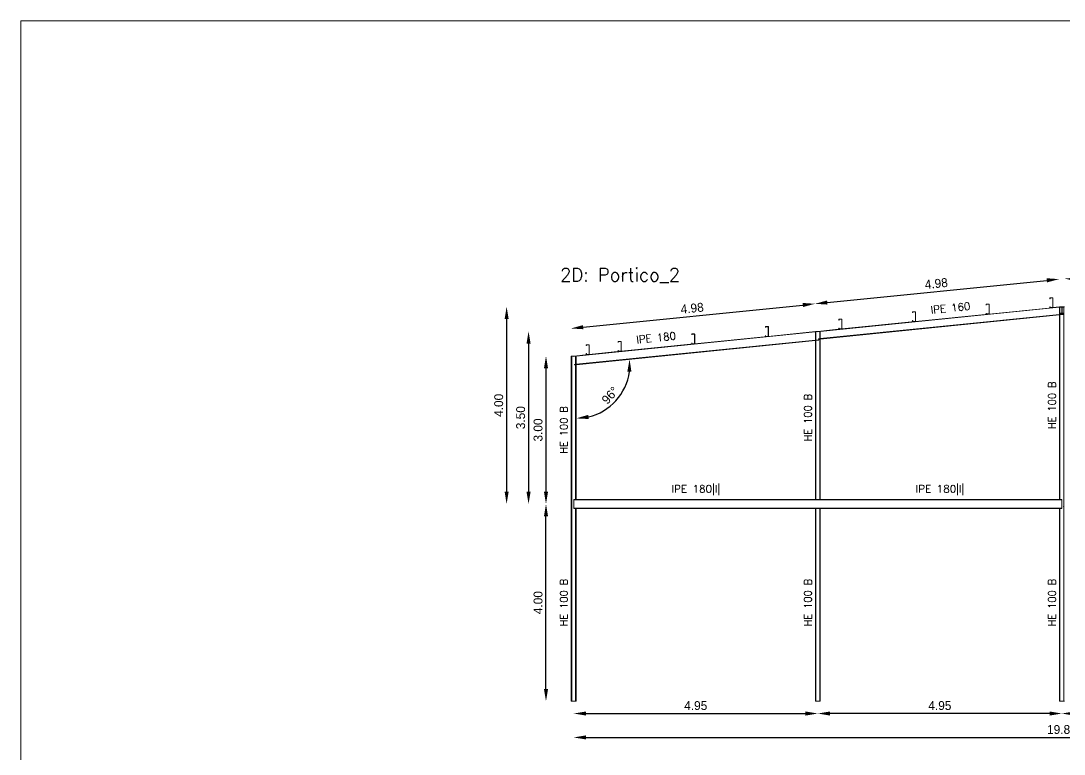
# Model space of a CAD drawing. Header units: millimetres. Extents: x 0 to 149, y -64 to 103.
# Drawn here: x 62.37 to 83.53, y 75.57 to 90.43 of the extents above; entities that cross this region are included whole.
import ezdxf
from ezdxf.enums import TextEntityAlignment as Align

# ---------------------------------------------------------------- set-up
doc = ezdxf.new("R2010")
doc.units = ezdxf.units.MM
for name, color, linetype, lineweight in [('BARRAS_DE_ACERO', 7, 'Continuous', 9), ('COTAS', 13, 'Continuous', 9), ('RECUAD_LIMITES', 2, 'Continuous', 0), ('REFERENCIA_DE_LAS_BARRAS', 2, 'Continuous', 9), ('TITULOS', 9, 'Continuous', 0)]:
    doc.layers.add(name, color=color, linetype=linetype, lineweight=lineweight)
doc.styles.add('CYPETXT', font='romans__.ttf', dxfattribs={"height": 0.2})
doc.styles.add('RomanS', font='')
doc.styles.get('RomanS').set_extended_font_data('Porsche')
doc.dimstyles.new('100-color', dxfattribs={"dimtxt": 0.18, "dimasz": 0.25, "dimexe": 0, "dimexo": 0.5, "dimgap": 0.07, "dimtad": 1, "dimzin": 4, "dimdsep": 46, "dimtxsty": 'RomanS', "dimcen": 0.1, "dimse1": 1, "dimse2": 1, "dimadec": 0, "dimazin": 0, "dimtfac": 1, "dimtix": 1, "dimtmove": 2, "dimatfit": 3, "dimfxl": 1, "dimtvp": 1.058824, "dimtolj": 1, "dimtzin": 1, "dimarcsym": 0})

# ---------------------------------------------------------------- blocks, each defined once
blk = doc.blocks.new('*D129')
at = {"layer": 'COTAS', "color": 0, "lineweight": -2, "transparency": 16777216}
blk.add_line((73.83, 76.389), (78.28, 76.389), dxfattribs=at)
at = {"layer": 'COTAS', "color": 0, "transparency": 16777216}
for points in [[(73.83, 76.43), (73.83, 76.347), (73.58, 76.389)], [(78.28, 76.43), (78.28, 76.347), (78.53, 76.389)]]:
    blk.add_solid(points, dxfattribs=at)
at = {"layer": 'Defpoints', "color": 0, "transparency": 16777216}
for p in [(73.58, 76.637), (78.53, 76.637), (78.53, 76.389)]:
    blk.add_point(p, dxfattribs=at)
at = {"layer": 'COTAS', "color": 0, "transparency": 16777216, "insert": (76.055, 76.549), "char_height": 0.18, "attachment_point": 5, "style": 'RomanS'}
blk.add_mtext('\\A1;4.95', dxfattribs=at)
blk = doc.blocks.new('*D130')
at = {"layer": 'COTAS', "color": 0, "lineweight": -2, "transparency": 16777216}
blk.add_line((83.23, 76.389), (78.78, 76.389), dxfattribs=at)
at = {"layer": 'COTAS', "color": 0, "transparency": 16777216}
for points in [[(78.78, 76.43), (78.78, 76.347), (78.53, 76.389)], [(83.23, 76.43), (83.23, 76.347), (83.48, 76.389)]]:
    blk.add_solid(points, dxfattribs=at)
at = {"layer": 'Defpoints', "color": 0, "transparency": 16777216}
for p in [(78.53, 76.637), (83.48, 76.637), (78.53, 76.389)]:
    blk.add_point(p, dxfattribs=at)
at = {"layer": 'COTAS', "color": 0, "transparency": 16777216, "insert": (81.005, 76.549), "char_height": 0.18, "attachment_point": 5, "style": 'RomanS'}
blk.add_mtext('\\A1;4.95', dxfattribs=at)
blk = doc.blocks.new('*D132')
at = {"layer": 'COTAS', "color": 0, "lineweight": -2, "transparency": 16777216}
blk.add_line((73.83, 75.904), (93.13, 75.904), dxfattribs=at)
at = {"layer": 'COTAS', "color": 0, "transparency": 16777216}
for points in [[(73.83, 75.946), (73.83, 75.863), (73.58, 75.904)], [(93.13, 75.946), (93.13, 75.863), (93.38, 75.904)]]:
    blk.add_solid(points, dxfattribs=at)
at = {"layer": 'Defpoints', "color": 0, "transparency": 16777216}
for p in [(73.58, 76.637), (93.38, 76.637), (93.38, 75.904)]:
    blk.add_point(p, dxfattribs=at)
at = {"layer": 'COTAS', "color": 0, "transparency": 16777216, "insert": (83.48, 76.064), "char_height": 0.18, "attachment_point": 5, "style": 'RomanS'}
blk.add_mtext('\\A1;19.80', dxfattribs=at)
blk = doc.blocks.new('*D133')
at = {"layer": 'COTAS', "color": 0, "lineweight": -2, "transparency": 16777216}
blk.add_line((73.018, 76.887), (73.018, 80.387), dxfattribs=at)
at = {"layer": 'COTAS', "color": 0, "transparency": 16777216}
for points in [[(72.977, 80.387), (73.06, 80.387), (73.018, 80.637)], [(72.977, 76.887), (73.06, 76.887), (73.018, 76.637)]]:
    blk.add_solid(points, dxfattribs=at)
at = {"layer": 'Defpoints', "color": 0, "transparency": 16777216}
for p in [(73.018, 80.637), (73.58, 80.637), (73.58, 76.637)]:
    blk.add_point(p, dxfattribs=at)
at = {"layer": 'COTAS', "color": 0, "transparency": 16777216, "insert": (72.858, 78.637), "char_height": 0.18, "attachment_point": 5, "rotation": 90, "style": 'RomanS'}
blk.add_mtext('\\A1;4.00', dxfattribs=at)
blk = doc.blocks.new('*D134')
at = {"layer": 'COTAS', "color": 0, "lineweight": -2, "transparency": 16777216}
blk.add_line((73.018, 83.387), (73.018, 80.887), dxfattribs=at)
at = {"layer": 'COTAS', "color": 0, "transparency": 16777216}
for points in [[(72.977, 83.387), (73.06, 83.387), (73.018, 83.637)], [(72.977, 80.887), (73.06, 80.887), (73.018, 80.637)]]:
    blk.add_solid(points, dxfattribs=at)
at = {"layer": 'Defpoints', "color": 0, "transparency": 16777216}
for p in [(73.58, 83.637), (73.018, 80.637), (73.58, 80.637)]:
    blk.add_point(p, dxfattribs=at)
at = {"layer": 'COTAS', "color": 0, "transparency": 16777216, "insert": (72.858, 82.137), "char_height": 0.18, "attachment_point": 5, "rotation": 90, "style": 'RomanS'}
blk.add_mtext('\\A1;3.00', dxfattribs=at)
blk = doc.blocks.new('*D136')
at = {"layer": 'COTAS', "color": 0, "lineweight": -2, "transparency": 16777216}
blk.add_line((72.665, 83.887), (72.665, 80.887), dxfattribs=at)
at = {"layer": 'COTAS', "color": 0, "transparency": 16777216}
for points in [[(72.623, 83.887), (72.707, 83.887), (72.665, 84.137)], [(72.623, 80.887), (72.707, 80.887), (72.665, 80.637)]]:
    blk.add_solid(points, dxfattribs=at)
at = {"layer": 'Defpoints', "color": 0, "transparency": 16777216}
for p in [(78.53, 84.137), (72.665, 80.637), (78.53, 80.637)]:
    blk.add_point(p, dxfattribs=at)
at = {"layer": 'COTAS', "color": 0, "transparency": 16777216, "insert": (72.505, 82.387), "char_height": 0.18, "attachment_point": 5, "rotation": 90, "style": 'RomanS'}
blk.add_mtext('\\A1;3.50', dxfattribs=at)
blk = doc.blocks.new('*D137')
at = {"layer": 'COTAS', "color": 0, "lineweight": -2, "transparency": 16777216}
blk.add_line((72.22, 84.387), (72.22, 80.887), dxfattribs=at)
at = {"layer": 'COTAS', "color": 0, "transparency": 16777216}
for points in [[(72.179, 84.387), (72.262, 84.387), (72.22, 84.637)], [(72.179, 80.887), (72.262, 80.887), (72.22, 80.637)]]:
    blk.add_solid(points, dxfattribs=at)
at = {"layer": 'Defpoints', "color": 0, "transparency": 16777216}
for p in [(83.48, 84.637), (72.22, 80.637), (83.48, 80.637)]:
    blk.add_point(p, dxfattribs=at)
at = {"layer": 'COTAS', "color": 0, "transparency": 16777216, "insert": (72.06, 82.637), "char_height": 0.18, "attachment_point": 5, "rotation": 90, "style": 'RomanS'}
blk.add_mtext('\\A1;4.00', dxfattribs=at)
blk = doc.blocks.new('*D138')
at = {"layer": 'COTAS', "color": 0, "lineweight": -2, "transparency": 16777216}
blk.add_line((73.772, 84.222), (78.225, 84.671), dxfattribs=at)
at = {"layer": 'COTAS', "color": 0, "transparency": 16777216}
for points in [[(78.221, 84.713), (78.229, 84.63), (78.474, 84.696)], [(73.768, 84.263), (73.776, 84.18), (73.524, 84.196)]]:
    blk.add_solid(points, dxfattribs=at)
at = {"layer": 'Defpoints', "color": 0, "transparency": 16777216}
for p in [(78.474, 84.696), (78.53, 84.137), (73.58, 83.637)]:
    blk.add_point(p, dxfattribs=at)
at = {"layer": 'COTAS', "color": 0, "transparency": 16777216, "insert": (75.982, 84.606), "char_height": 0.18, "attachment_point": 5, "rotation": 5.7679, "style": 'RomanS'}
blk.add_mtext('\\A1;4.98', dxfattribs=at)
blk = doc.blocks.new('*D139')
at = {"layer": 'COTAS', "color": 0, "lineweight": -2, "transparency": 16777216}
blk.add_line((78.722, 84.722), (83.175, 85.171), dxfattribs=at)
at = {"layer": 'COTAS', "color": 0, "transparency": 16777216}
for points in [[(83.171, 85.213), (83.179, 85.13), (83.424, 85.196)], [(78.718, 84.763), (78.726, 84.68), (78.474, 84.696)]]:
    blk.add_solid(points, dxfattribs=at)
at = {"layer": 'Defpoints', "color": 0, "transparency": 16777216}
for p in [(83.424, 85.196), (83.48, 84.637), (78.53, 84.137)]:
    blk.add_point(p, dxfattribs=at)
at = {"layer": 'COTAS', "color": 0, "transparency": 16777216, "insert": (80.932, 85.106), "char_height": 0.18, "attachment_point": 5, "rotation": 5.7679, "style": 'RomanS'}
blk.add_mtext('\\A1;4.98', dxfattribs=at)
blk = doc.blocks.new('*D143')
at = {"layer": 'COTAS', "color": 0, "lineweight": -2, "transparency": 16777216}
blk.add_line((94.106, 84.387), (94.106, 76.887), dxfattribs=at)
at = {"layer": 'COTAS', "color": 0, "transparency": 16777216}
for points in [[(94.064, 84.387), (94.148, 84.387), (94.106, 84.637)], [(94.064, 76.887), (94.148, 76.887), (94.106, 76.637)]]:
    blk.add_solid(points, dxfattribs=at)
at = {"layer": 'Defpoints', "color": 0, "transparency": 16777216}
for p in [(83.48, 84.637), (83.48, 76.637), (94.106, 76.637)]:
    blk.add_point(p, dxfattribs=at)
at = {"layer": 'COTAS', "color": 0, "transparency": 16777216, "insert": (93.946, 80.637), "char_height": 0.18, "attachment_point": 5, "rotation": 90, "style": 'RomanS'}
blk.add_mtext('\\A1;8.00', dxfattribs=at)
blk = doc.blocks.new('*D144')
at = {"layer": 'COTAS', "color": 0, "lineweight": -2, "transparency": 16777216}
blk.add_line((83.73, 76.389), (93.13, 76.389), dxfattribs=at)
at = {"layer": 'COTAS', "color": 0, "transparency": 16777216}
for points in [[(83.73, 76.43), (83.73, 76.347), (83.48, 76.389)], [(93.13, 76.43), (93.13, 76.347), (93.38, 76.389)]]:
    blk.add_solid(points, dxfattribs=at)
at = {"layer": 'Defpoints', "color": 0, "transparency": 16777216}
for p in [(83.48, 76.637), (93.38, 76.637), (93.38, 76.389)]:
    blk.add_point(p, dxfattribs=at)
at = {"layer": 'COTAS', "color": 0, "transparency": 16777216, "insert": (88.43, 76.549), "char_height": 0.18, "attachment_point": 5, "style": 'RomanS'}
blk.add_mtext('\\A1;9.90', dxfattribs=at)
blk = doc.blocks.new('*D145')
at = {"layer": 'COTAS', "color": 0, "lineweight": -2, "transparency": 16777216}
blk.add_line((83.787, 85.184), (93.189, 84.234), dxfattribs=at)
at = {"layer": 'COTAS', "color": 0, "transparency": 16777216}
for points in [[(83.791, 85.226), (83.782, 85.143), (83.538, 85.209)], [(93.193, 84.276), (93.185, 84.193), (93.438, 84.209)]]:
    blk.add_solid(points, dxfattribs=at)
at = {"layer": 'Defpoints', "color": 0, "transparency": 16777216}
for p in [(83.48, 84.637), (93.438, 84.209), (93.38, 83.637)]:
    blk.add_point(p, dxfattribs=at)
at = {"layer": 'COTAS', "color": 0, "transparency": 16777216, "insert": (88.504, 84.868), "char_height": 0.18, "attachment_point": 5, "rotation": 354.2321, "style": 'RomanS'}
blk.add_mtext('\\A1;9.95', dxfattribs=at)
blk = doc.blocks.new('*D242')
at = {"layer": 'COTAS', "color": 0, "lineweight": -2, "transparency": 16777216}
blk.add_arc((73.63, 83.461), 1.088, 283.1906, 352.5773, dxfattribs=at)
at = {"layer": 'COTAS', "color": 0, "transparency": 16777216}
for points in [[(74.668, 83.321), (74.751, 83.32), (74.713, 83.571)], [(73.883, 82.36), (73.874, 82.443), (73.63, 82.373)]]:
    blk.add_solid(points, dxfattribs=at)
at = {"layer": 'Defpoints', "color": 0, "transparency": 16777216}
for p in [(78.48, 83.951), (73.63, 83.461), (73.63, 83.461), (74.205, 82.538), (73.63, 80.727)]:
    blk.add_point(p, dxfattribs=at)
at = {"layer": 'COTAS', "color": 0, "transparency": 16777216, "insert": (74.319, 82.839), "char_height": 0.18, "attachment_point": 5, "rotation": 47.884, "style": 'RomanS'}
blk.add_mtext('\\A1;96°', dxfattribs=at)

msp = doc.modelspace()

# ---------------------------------------------------------------- linework, layer by layer
at = {"layer": 'BARRAS_DE_ACERO'}
for p, q in [((83.43, 84.625), (78.58, 84.135)), ((81.944, 84.682), (81.945, 84.684)), ((81.944, 84.667), (81.944, 84.682)), ((81.946, 84.667), (81.944, 84.667)), ((81.947, 84.686), (81.945, 84.685)), ((81.945, 84.684), (81.945, 84.685)), ((81.946, 84.683), (81.947, 84.684)), ((81.946, 84.683), (81.946, 84.682)), ((81.946, 84.682), (81.946, 84.667)), ((81.949, 84.687), (81.947, 84.686)), ((81.947, 84.684), (81.948, 84.684)), ((81.948, 84.684), (81.949, 84.685)), ((81.949, 84.687), (82, 84.687)), ((82, 84.687), (82.001, 84.686)), ((82.003, 84.685), (82.001, 84.686)), ((82.001, 84.684), (82.001, 84.684)), ((82.003, 84.685), (82.004, 84.684)), ((83.239, 84.816), (83.238, 84.814)), ((83.238, 84.814), (83.238, 84.813)), ((83.238, 84.813), (83.238, 84.797)), ((83.24, 84.797), (83.238, 84.797)), ((83.238, 84.637), (83.238, 84.622)), ((83.24, 84.637), (83.238, 84.637)), ((83.238, 84.62), (83.238, 84.622)), ((83.24, 84.817), (83.239, 84.816)), ((83.24, 84.817), (83.242, 84.817)), ((83.241, 84.815), (83.24, 84.814)), ((83.24, 84.813), (83.24, 84.814)), ((83.24, 84.814), (83.24, 84.814)), ((83.24, 84.813), (83.24, 84.797)), ((83.24, 84.622), (83.24, 84.637)), ((83.24, 84.621), (83.24, 84.622)), ((83.24, 84.621), (83.24, 84.62)), ((83.293, 84.817), (83.242, 84.817)), ((83.295, 84.817), (83.293, 84.817)), ((83.293, 84.815), (83.294, 84.815)), ((83.295, 84.814), (83.294, 84.815)), ((83.295, 84.817), (83.296, 84.816)), ((83.295, 84.814), (83.296, 84.813)), ((83.295, 84.814), (83.295, 84.814)), ((83.296, 84.622), (83.295, 84.621)), ((83.295, 84.621), (83.295, 84.62)), ((83.296, 84.816), (83.297, 84.814)), ((83.296, 84.813), (83.296, 84.622)), ((83.298, 84.813), (83.297, 84.814)), ((83.43, 84.637), (83.43, 84.632)), ((83.44, 84.637), (83.43, 84.637)), ((83.43, 84.632), (83.43, 84.625)), ((83.43, 84.479), (83.43, 84.625)), ((83.44, 84.637), (83.44, 84.633)), ((83.444, 84.637), (83.44, 84.637)), ((83.44, 84.633), (83.444, 84.634)), ((83.44, 84.626), (83.44, 84.633)), ((83.44, 84.626), (83.478, 84.63)), ((83.44, 84.48), (83.44, 84.626)), ((83.444, 84.637), (83.48, 84.637)), ((83.444, 84.637), (83.444, 84.634)), ((83.444, 84.634), (83.444, 84.63)), ((83.444, 84.63), (83.478, 84.63)), ((83.478, 84.63), (83.478, 84.63)), ((83.478, 84.546), (83.478, 84.63)), ((83.48, 84.637), (83.516, 84.637)), ((83.52, 84.626), (83.482, 84.63)), ((83.482, 84.62), (83.482, 84.63)), ((83.482, 84.63), (83.482, 84.63)), ((83.52, 84.637), (83.516, 84.637)), ((83.516, 84.634), (83.516, 84.637)), ((83.516, 84.634), (83.52, 84.633)), ((83.52, 84.637), (83.52, 84.633)), ((83.53, 84.637), (83.52, 84.637)), ((83.52, 84.626), (83.52, 84.633)), ((83.52, 84.48), (83.52, 84.626)), ((83.43, 84.479), (78.58, 83.989)), ((83.43, 84.471), (78.58, 83.982)), ((80.453, 84.535), (80.452, 84.533)), ((80.452, 84.531), (80.452, 84.533)), ((80.452, 84.516), (80.452, 84.531)), ((80.454, 84.516), (80.452, 84.516)), ((80.455, 84.535), (80.453, 84.535)), ((80.454, 84.533), (80.455, 84.534)), ((80.454, 84.533), (80.454, 84.532)), ((80.454, 84.531), (80.454, 84.532)), ((80.454, 84.531), (80.454, 84.516)), ((80.456, 84.536), (80.455, 84.535)), ((80.456, 84.534), (80.455, 84.534)), ((80.456, 84.536), (80.507, 84.536)), ((80.456, 84.534), (80.507, 84.534)), ((80.509, 84.535), (80.507, 84.536)), ((80.508, 84.534), (80.507, 84.534)), ((80.508, 84.534), (80.509, 84.533)), ((80.51, 84.535), (80.509, 84.535)), ((80.509, 84.533), (80.51, 84.532)), ((80.511, 84.533), (80.51, 84.535)), ((80.51, 84.532), (80.51, 84.531)), ((80.51, 84.531), (80.51, 84.34)), ((80.511, 84.533), (80.512, 84.531)), ((81.988, 84.487), (80.511, 84.337)), ((80.512, 84.34), (80.512, 84.531)), ((81.944, 84.507), (81.946, 84.507)), ((81.944, 84.491), (81.944, 84.507)), ((81.945, 84.489), (81.944, 84.491)), ((81.945, 84.488), (81.945, 84.489)), ((81.945, 84.488), (81.947, 84.487)), ((81.946, 84.507), (81.946, 84.491)), ((81.946, 84.49), (81.946, 84.491)), ((81.949, 84.487), (81.947, 84.487)), ((81.949, 84.489), (81.948, 84.489)), ((81.988, 84.487), (81.949, 84.487)), ((81.988, 84.487), (82, 84.487)), ((82.001, 84.487), (82, 84.487)), ((82.002, 84.49), (82.001, 84.489)), ((82.003, 84.488), (82.001, 84.487)), ((82.002, 84.49), (82.002, 84.491)), ((82.003, 84.488), (83.281, 84.617)), ((82.004, 84.489), (82.003, 84.488)), ((82.003, 84.488), (82.003, 84.488)), ((82.004, 84.489), (82.004, 84.491)), ((83.238, 84.62), (83.239, 84.619)), ((83.24, 84.618), (83.239, 84.619)), ((83.241, 84.619), (83.24, 84.62)), ((83.24, 84.618), (83.242, 84.617)), ((83.241, 84.619), (83.242, 84.619)), ((83.242, 84.619), (83.293, 84.619)), ((83.281, 84.617), (83.242, 84.617)), ((83.281, 84.617), (83.293, 84.617)), ((83.294, 84.619), (83.293, 84.619)), ((83.295, 84.618), (83.293, 84.617)), ((83.295, 84.62), (83.294, 84.619)), ((83.295, 84.618), (83.296, 84.619)), ((83.296, 84.619), (83.297, 84.62)), ((83.43, 84.471), (83.43, 84.479)), ((83.43, 84.471), (83.43, 80.727)), ((83.44, 84.48), (83.464, 84.482)), ((83.44, 84.472), (83.44, 84.48)), ((83.44, 80.727), (83.44, 84.472)), ((83.444, 84.497), (83.444, 84.504)), ((83.516, 84.497), (83.444, 84.497)), ((83.464, 84.482), (83.465, 84.485)), ((83.482, 84.62), (83.482, 84.504)), ((83.493, 84.504), (83.482, 84.504)), ((83.516, 84.504), (83.493, 84.504)), ((83.52, 84.48), (83.496, 84.482)), ((83.516, 84.504), (83.516, 84.497)), ((83.52, 84.472), (83.52, 84.48)), ((83.52, 80.697), (83.52, 84.472)), ((77.467, 84.214), (77.467, 84.23)), ((77.469, 84.214), (77.467, 84.214)), ((77.47, 84.232), (77.469, 84.231)), ((77.469, 84.23), (77.469, 84.231)), ((77.469, 84.23), (77.469, 84.214)), ((77.522, 84.232), (77.471, 84.232)), ((77.524, 84.234), (77.522, 84.234)), ((77.523, 84.232), (77.522, 84.232)), ((77.526, 84.233), (77.524, 84.234)), ((77.525, 84.23), (77.525, 84.039)), ((77.526, 84.233), (77.527, 84.232)), ((77.527, 84.232), (77.527, 84.23)), ((77.527, 84.039), (77.527, 84.23)), ((78.96, 84.382), (78.959, 84.381)), ((78.961, 84.205), (78.959, 84.205)), ((78.959, 84.205), (78.959, 84.19)), ((78.961, 84.384), (78.96, 84.382)), ((78.962, 84.385), (78.961, 84.384)), ((78.961, 84.381), (78.962, 84.382)), ((78.961, 84.381), (78.961, 84.365)), ((78.961, 84.205), (78.961, 84.19)), ((78.964, 84.385), (78.962, 84.385)), ((78.963, 84.383), (78.962, 84.382)), ((78.962, 84.382), (78.962, 84.382)), ((78.964, 84.383), (78.963, 84.383)), ((78.964, 84.385), (79.015, 84.385)), ((79.015, 84.383), (78.964, 84.383)), ((79.015, 84.385), (79.017, 84.385)), ((79.015, 84.383), (79.016, 84.383)), ((79.017, 84.382), (79.016, 84.383)), ((79.017, 84.385), (79.018, 84.384)), ((79.017, 84.381), (79.017, 84.19)), ((79.018, 84.384), (79.019, 84.382)), ((79.019, 84.381), (79.019, 84.382)), ((79.019, 84.19), (79.019, 84.381)), ((80.452, 84.356), (80.454, 84.356)), ((80.452, 84.34), (80.452, 84.356)), ((80.452, 84.34), (80.452, 84.339)), ((80.454, 84.339), (80.455, 84.338)), ((80.456, 84.338), (80.455, 84.338)), ((80.456, 84.336), (80.455, 84.336)), ((80.456, 84.338), (80.507, 84.338)), ((80.456, 84.336), (80.495, 84.336)), ((80.507, 84.336), (80.495, 84.336)), ((80.509, 84.336), (80.507, 84.336)), ((80.509, 84.339), (80.51, 84.339)), ((80.509, 84.336), (80.51, 84.337)), ((80.51, 84.34), (80.51, 84.339)), ((80.51, 84.337), (80.511, 84.337)), ((80.511, 84.339), (80.512, 84.34)), ((80.511, 84.339), (80.511, 84.337)), ((78.48, 84.124), (73.63, 83.634)), ((75.976, 84.082), (75.975, 84.081)), ((75.977, 84.064), (75.975, 84.064)), ((75.976, 84.082), (75.977, 84.083)), ((75.979, 84.084), (75.977, 84.083)), ((75.979, 84.082), (75.978, 84.081)), ((76.03, 84.084), (75.979, 84.084)), ((76.03, 84.082), (75.979, 84.082)), ((76.032, 84.083), (76.03, 84.084)), ((76.03, 84.082), (76.031, 84.081)), ((76.032, 84.081), (76.031, 84.081)), ((76.032, 84.083), (76.033, 84.082)), ((76.033, 84.082), (76.034, 84.081)), ((76.033, 84.079), (76.033, 83.888)), ((77.51, 84.034), (76.033, 83.885)), ((76.035, 84.079), (76.034, 84.081)), ((76.035, 84.079), (76.035, 83.888)), ((77.467, 84.054), (77.469, 84.054)), ((77.467, 84.054), (77.467, 84.039)), ((77.467, 84.037), (77.467, 84.039)), ((77.468, 84.036), (77.467, 84.037)), ((77.468, 84.036), (77.47, 84.035)), ((77.469, 84.054), (77.469, 84.039)), ((77.469, 84.038), (77.469, 84.039)), ((77.47, 84.037), (77.469, 84.038)), ((77.47, 84.037), (77.471, 84.036)), ((77.47, 84.037), (77.47, 84.037)), ((77.47, 84.035), (77.471, 84.034)), ((77.471, 84.036), (77.522, 84.036)), ((77.471, 84.034), (77.51, 84.034)), ((77.51, 84.034), (77.522, 84.034)), ((77.522, 84.036), (77.523, 84.037)), ((77.522, 84.034), (77.524, 84.035)), ((77.524, 84.037), (77.523, 84.037)), ((77.525, 84.038), (77.524, 84.037)), ((77.524, 84.035), (77.526, 84.036)), ((77.525, 84.039), (77.525, 84.038)), ((77.526, 84.036), (77.527, 84.037)), ((77.527, 84.039), (77.527, 84.037)), ((78.49, 84.137), (78.48, 84.137)), ((78.48, 84.137), (78.48, 84.132)), ((78.48, 84.132), (78.48, 84.124)), ((78.48, 83.959), (78.48, 84.124)), ((78.49, 84.133), (78.49, 84.137)), ((78.498, 84.137), (78.49, 84.137)), ((78.498, 84.134), (78.49, 84.133)), ((78.49, 84.125), (78.49, 84.133)), ((78.562, 84.133), (78.49, 84.126)), ((78.49, 84.125), (78.49, 83.96)), ((78.53, 84.137), (78.498, 84.137)), ((78.498, 84.134), (78.53, 84.137)), ((78.545, 83.985), (78.546, 83.978)), ((78.57, 84.137), (78.57, 84.134)), ((78.58, 84.137), (78.57, 84.137)), ((78.57, 84.134), (78.57, 84.133)), ((78.57, 84.133), (78.57, 83.988)), ((78.58, 84.135), (78.58, 84.137)), ((78.58, 83.989), (78.58, 84.135)), ((78.58, 83.982), (78.58, 83.989)), ((78.959, 84.19), (78.96, 84.188)), ((78.96, 84.188), (78.961, 84.186)), ((78.962, 84.189), (78.961, 84.19)), ((78.962, 84.188), (78.962, 84.189)), ((78.962, 84.188), (78.963, 84.187)), ((78.964, 84.187), (78.963, 84.187)), ((79.015, 84.187), (78.964, 84.187)), ((79.003, 84.185), (78.964, 84.185)), ((79.003, 84.185), (79.015, 84.185)), ((79.015, 84.185), (79.017, 84.185)), ((79.017, 84.19), (79.017, 84.189)), ((79.017, 84.185), (79.018, 84.186)), ((79.018, 84.187), (79.019, 84.188)), ((79.019, 84.188), (79.019, 84.19)), ((78.48, 83.959), (73.63, 83.469)), ((73.835, 83.865), (73.836, 83.866)), ((73.835, 83.863), (73.835, 83.865)), ((73.835, 83.863), (73.835, 83.847)), ((73.835, 83.847), (73.837, 83.847)), ((73.836, 83.866), (73.838, 83.867)), ((73.838, 83.865), (73.837, 83.864)), ((73.837, 83.864), (73.837, 83.863)), ((73.837, 83.847), (73.837, 83.863)), ((73.838, 83.867), (73.84, 83.867)), ((73.839, 83.865), (73.838, 83.865)), ((73.84, 83.865), (73.839, 83.865)), ((73.84, 83.867), (73.891, 83.867)), ((73.84, 83.865), (73.891, 83.865)), ((73.893, 83.863), (73.893, 83.672)), ((73.895, 83.865), (73.894, 83.866)), ((73.895, 83.865), (73.895, 83.863)), ((73.895, 83.863), (73.895, 83.672)), ((74.482, 83.93), (74.483, 83.932)), ((74.482, 83.913), (74.484, 83.913)), ((74.483, 83.932), (74.485, 83.932)), ((74.484, 83.929), (74.484, 83.928)), ((74.484, 83.928), (74.484, 83.913)), ((74.539, 83.932), (74.538, 83.933)), ((74.538, 83.931), (74.539, 83.931)), ((74.539, 83.932), (74.541, 83.932)), ((74.539, 83.931), (74.539, 83.93)), ((74.54, 83.929), (74.539, 83.93)), ((74.54, 83.928), (74.54, 83.929)), ((74.54, 83.737), (74.54, 83.928)), ((75.975, 83.904), (75.977, 83.904)), ((75.975, 83.904), (75.975, 83.888)), ((75.975, 83.888), (75.975, 83.886)), ((75.975, 83.886), (75.976, 83.885)), ((75.976, 83.885), (75.977, 83.884)), ((75.977, 83.888), (75.977, 83.904)), ((75.977, 83.888), (75.977, 83.887)), ((75.977, 83.887), (75.977, 83.886)), ((75.977, 83.884), (75.979, 83.884)), ((76.03, 83.886), (75.979, 83.886)), ((75.979, 83.884), (76.018, 83.884)), ((76.03, 83.884), (76.018, 83.884)), ((76.031, 83.886), (76.03, 83.886)), ((76.033, 83.888), (76.032, 83.887)), ((76.034, 83.886), (76.033, 83.885)), ((76.035, 83.888), (76.034, 83.886)), ((78.48, 83.959), (78.48, 83.951)), ((78.547, 83.966), (78.49, 83.96)), ((78.49, 83.96), (78.49, 83.952)), ((78.49, 83.952), (78.548, 83.958)), ((78.57, 83.981), (78.546, 83.978)), ((78.548, 83.958), (78.547, 83.966)), ((78.57, 83.981), (78.57, 80.727)), ((78.58, 83.982), (78.58, 80.727)), ((73.53, 76.637), (73.53, 83.637)), ((73.54, 83.637), (73.54, 80.727)), ((73.58, 83.637), (73.58, 83.629)), ((73.612, 83.633), (73.58, 83.629)), ((73.62, 83.633), (73.612, 83.633)), ((73.62, 83.468), (73.62, 83.632)), ((73.63, 83.469), (73.63, 83.634)), ((73.835, 83.672), (73.835, 83.687)), ((73.835, 83.687), (73.837, 83.687)), ((73.835, 83.672), (73.835, 83.67)), ((73.835, 83.67), (73.836, 83.669)), ((73.838, 83.668), (73.836, 83.669)), ((73.838, 83.67), (73.839, 83.67)), ((73.838, 83.668), (73.84, 83.667)), ((73.84, 83.669), (73.839, 83.67)), ((73.891, 83.669), (73.84, 83.669)), ((73.84, 83.667), (73.879, 83.667)), ((73.879, 83.667), (73.891, 83.667)), ((73.892, 83.67), (73.891, 83.669)), ((73.892, 83.67), (73.892, 83.67)), ((74.526, 83.733), (73.894, 83.669)), ((73.895, 83.67), (73.894, 83.669)), ((73.894, 83.669), (73.894, 83.669)), ((73.895, 83.672), (73.895, 83.67)), ((74.482, 83.737), (74.482, 83.753)), ((74.482, 83.753), (74.484, 83.753)), ((74.482, 83.736), (74.482, 83.737)), ((74.483, 83.734), (74.482, 83.736)), ((74.485, 83.733), (74.483, 83.734)), ((74.484, 83.753), (74.484, 83.737)), ((74.484, 83.737), (74.484, 83.736)), ((74.484, 83.736), (74.485, 83.736)), ((74.485, 83.736), (74.486, 83.735)), ((74.487, 83.733), (74.485, 83.733)), ((74.486, 83.735), (74.487, 83.735)), ((74.538, 83.735), (74.487, 83.735)), ((74.526, 83.733), (74.487, 83.733)), ((74.538, 83.733), (74.526, 83.733)), ((74.539, 83.735), (74.538, 83.735)), ((74.538, 83.733), (74.539, 83.733)), ((74.539, 83.736), (74.54, 83.736)), ((74.539, 83.735), (74.539, 83.736)), ((74.541, 83.734), (74.539, 83.733)), ((74.54, 83.737), (74.54, 83.736)), ((74.542, 83.736), (74.541, 83.734)), ((73.597, 83.466), (73.62, 83.468)), ((73.598, 83.458), (73.597, 83.466)), ((73.62, 80.727), (73.62, 83.46)), ((73.62, 83.46), (73.62, 83.46)), ((73.63, 83.461), (73.63, 80.727)), ((73.54, 80.727), (73.54, 80.719)), ((73.58, 80.637), (73.58, 80.727)), ((73.63, 80.727), (73.58, 80.727)), ((73.63, 80.719), (73.58, 80.719)), ((73.58, 80.637), (73.58, 80.547)), ((73.63, 80.727), (78.48, 80.727)), ((78.48, 80.719), (73.63, 80.719)), ((78.48, 80.727), (78.48, 80.719)), ((78.48, 80.719), (78.49, 80.719)), ((78.49, 80.727), (78.57, 80.727)), ((78.49, 80.719), (78.497, 80.719)), ((78.57, 80.719), (78.57, 80.727)), ((83.43, 80.719), (78.58, 80.719)), ((83.48, 80.727), (83.44, 80.727)), ((83.44, 80.719), (83.48, 80.719)), ((83.48, 80.727), (83.48, 80.719)), ((83.48, 80.719), (83.48, 80.697)), ((83.48, 80.697), (83.48, 80.577)), ((83.512, 80.697), (83.52, 80.697)), ((83.512, 80.691), (83.512, 80.697)), ((83.52, 80.584), (83.52, 80.691)), ((73.54, 80.555), (73.54, 80.547)), ((73.54, 76.637), (73.54, 80.547)), ((73.62, 80.555), (73.58, 80.555)), ((73.63, 80.547), (73.58, 80.547)), ((73.625, 80.555), (73.62, 80.555)), ((73.62, 80.547), (73.62, 80.555)), ((73.62, 76.637), (73.62, 80.547)), ((73.63, 80.555), (73.63, 80.547)), ((73.63, 80.547), (73.63, 76.637)), ((78.48, 80.555), (78.49, 80.555)), ((78.48, 80.547), (78.48, 80.555)), ((78.49, 80.547), (78.49, 80.555)), ((78.57, 80.555), (78.49, 80.555)), ((78.49, 80.547), (78.49, 76.637)), ((78.57, 80.547), (78.49, 80.547)), ((78.57, 80.547), (78.57, 80.555)), ((78.57, 80.555), (78.58, 80.555)), ((78.57, 80.547), (78.57, 76.637)), ((83.43, 80.547), (78.58, 80.547)), ((83.43, 80.555), (83.44, 80.555)), ((83.43, 80.547), (83.43, 80.555)), ((83.43, 76.637), (83.43, 80.547)), ((83.44, 80.555), (83.44, 80.547)), ((83.478, 80.555), (83.44, 80.555)), ((83.478, 80.555), (83.48, 80.555)), ((83.48, 80.555), (83.48, 80.577)), ((83.512, 80.584), (83.52, 80.584)), ((83.512, 80.577), (83.512, 80.584)), ((83.52, 80.577), (83.52, 80.584)), ((73.54, 76.637), (73.53, 76.637)), ((78.49, 76.637), (78.48, 76.637)), ((78.57, 76.637), (78.49, 76.637)), ((83.44, 76.637), (83.43, 76.637)), ((83.52, 76.637), (83.44, 76.637)), ((83.53, 76.637), (83.52, 76.637))]:
    msp.add_line(p, q, dxfattribs=at)
for points in [[(81.949, 84.685), (82, 84.685), (82.001, 84.684)], [(82.001, 84.684), (82.002, 84.683), (82.002, 84.682), (82.002, 84.491)], [(82.004, 84.684), (82.004, 84.682), (82.004, 84.491)], [(83.241, 84.815), (83.242, 84.815), (83.293, 84.815)], [(83.43, 84.632), (83.296, 84.619), (83.296, 84.619)], [(83.298, 84.813), (83.298, 84.622), (83.297, 84.62)], [(83.482, 84.63), (83.516, 84.63), (83.516, 84.634)], [(81.948, 84.489), (81.947, 84.489), (81.946, 84.49)], [(81.949, 84.489), (82, 84.489), (82.001, 84.489), (82.001, 84.489)], [(83.52, 84.472), (83.48, 84.477), (83.44, 84.472)], [(83.444, 84.504), (83.478, 84.504), (83.478, 84.546)], [(83.496, 84.482), (83.495, 84.485), (83.48, 84.484), (83.465, 84.485)], [(77.468, 84.233), (77.467, 84.232), (77.467, 84.23)], [(77.522, 84.234), (77.471, 84.234), (77.47, 84.234), (77.468, 84.233)], [(77.471, 84.232), (77.47, 84.232), (77.47, 84.232)], [(77.523, 84.232), (77.524, 84.232), (77.525, 84.231), (77.525, 84.23)], [(78.961, 84.365), (78.959, 84.365), (78.959, 84.381)], [(79.017, 84.382), (79.017, 84.382), (79.017, 84.381)], [(80.495, 84.336), (79.018, 84.187), (79.018, 84.186)], [(80.455, 84.336), (80.453, 84.337), (80.452, 84.339)], [(80.454, 84.339), (80.454, 84.339), (80.454, 84.34), (80.454, 84.356)], [(80.509, 84.339), (80.508, 84.338), (80.507, 84.338)], [(75.975, 84.081), (75.975, 84.079), (75.975, 84.064)], [(75.977, 84.08), (75.977, 84.081), (75.978, 84.081)], [(75.977, 84.08), (75.977, 84.079), (75.977, 84.064)], [(76.032, 84.081), (76.032, 84.08), (76.033, 84.079)], [(78.48, 84.132), (77.526, 84.036), (77.526, 84.036)], [(79.003, 84.185), (78.53, 84.137)], [(78.532, 84.13), (78.541, 84.131)], [(78.57, 83.981), (78.57, 83.988), (78.545, 83.985)], [(78.57, 84.134), (78.562, 84.133)], [(78.964, 84.185), (78.962, 84.185), (78.961, 84.186)], [(79.015, 84.187), (79.016, 84.187), (79.017, 84.188), (79.017, 84.189)], [(78.48, 80.727), (78.48, 83.951), (73.63, 83.461), (73.63, 83.469)], [(73.894, 83.866), (73.892, 83.867), (73.891, 83.867)], [(73.892, 83.865), (73.892, 83.865), (73.891, 83.865)], [(73.892, 83.865), (73.893, 83.864), (73.893, 83.863)], [(74.482, 83.913), (74.482, 83.928), (74.482, 83.93)], [(74.538, 83.931), (74.487, 83.931), (74.486, 83.931), (74.485, 83.93), (74.484, 83.929)], [(74.538, 83.933), (74.487, 83.933), (74.485, 83.932)], [(74.542, 83.928), (74.542, 83.93), (74.541, 83.932)], [(76.018, 83.884), (74.541, 83.734), (74.541, 83.734)], [(74.542, 83.736), (74.542, 83.737), (74.542, 83.928)], [(75.979, 83.886), (75.978, 83.886), (75.977, 83.886)], [(76.03, 83.884), (76.032, 83.884), (76.033, 83.885), (76.033, 83.885)], [(76.032, 83.887), (76.032, 83.886), (76.031, 83.886)], [(78.49, 80.719), (78.49, 80.727), (78.49, 83.952)], [(73.53, 83.637), (73.54, 83.637), (73.548, 83.637)], [(73.58, 83.637), (73.548, 83.637)], [(73.879, 83.667), (73.58, 83.637)], [(73.582, 83.629), (73.597, 83.631)], [(73.62, 83.637), (73.63, 83.637), (73.63, 83.634)], [(73.62, 83.637), (73.62, 83.633), (73.62, 83.632)], [(73.838, 83.67), (73.837, 83.671), (73.837, 83.672), (73.837, 83.687)], [(73.894, 83.669), (73.892, 83.668), (73.891, 83.667)], [(73.892, 83.67), (73.893, 83.671), (73.893, 83.672)], [(73.598, 83.458), (73.62, 83.46), (73.62, 83.468)], [(73.54, 80.555), (73.54, 80.719)], [(78.58, 80.719), (78.57, 80.719), (78.497, 80.719)], [(78.58, 80.719), (78.58, 80.727), (83.43, 80.727)], [(83.43, 80.727), (83.43, 80.719), (83.44, 80.719), (83.44, 80.727)], [(83.512, 80.691), (83.52, 80.691), (83.52, 80.697)], [(73.625, 80.555), (73.63, 80.555), (78.48, 80.555)], [(78.48, 76.637), (78.48, 80.547), (73.63, 80.547)], [(78.58, 80.547), (78.58, 76.637), (78.57, 76.637)], [(83.43, 80.555), (78.58, 80.555), (78.58, 80.547)], [(83.44, 76.637), (83.44, 80.547), (83.48, 80.547), (83.48, 80.555)], [(83.52, 76.637), (83.52, 80.577), (83.512, 80.577)], [(73.54, 76.637), (73.62, 76.637), (73.63, 76.637)]]:
    msp.add_lwpolyline(points, dxfattribs=at)
at = {"layer": 'RECUAD_LIMITES'}
msp.add_lwpolyline([(62.37, 60.732), (104.37, 60.732), (104.37, 90.432), (62.37, 90.432), (62.37, 60.732)], close=True, dxfattribs=at)

# ---------------------------------------------------------------- texts
at = {"layer": 'REFERENCIA_DE_LAS_BARRAS', "style": 'CYPETXT'}
for s, rotation, width, p, p2 in [('IPE 160', 5.7995, 0.844169, (80.828, 84.494), (81.63, 84.576)), ('IPE 180', 5.7995, 0.844169, (74.859, 83.891), (75.66, 83.973)), ('HE 100 B', 90, 0.776302, (83.356, 82.154), (83.356, 83.121)), ('HE 100 B', 90, 0.776302, (78.406, 81.904), (78.406, 82.871)), ('HE 100 B', 90, 0.776302, (73.456, 81.654), (73.456, 82.621)), ('HE 100 B', 90, 0.776302, (73.456, 78.154), (73.456, 79.121)), ('HE 100 B', 90, 0.776302, (78.406, 78.154), (78.406, 79.121)), ('HE 100 B', 90, 0.776302, (83.356, 78.154), (83.356, 79.121))]:
    msp.add_text(s, height=0.1533, rotation=rotation, dxfattribs=dict(at, width=width)).set_placement(p, p2, align=Align.FIT)
at = {"layer": 'REFERENCIA_DE_LAS_BARRAS', "style": 'CYPETXT', "width": 0.866546}
for p, p2 in [((75.562, 80.867), (76.548, 80.867)), ((80.512, 80.867), (81.498, 80.867))]:
    msp.add_text('IPE 180|I|', height=0.1533, dxfattribs=at).set_placement(p, p2, align=Align.FIT)
at = {"layer": 'TITULOS', "style": 'CYPETXT', "width": 0.831586}
msp.add_text('2D: Portico_2', height=0.26667, dxfattribs=at).set_placement((73.305, 85.151), (75.737, 85.151), align=Align.FIT)

# ---------------------------------------------------------------- dimensions: what is measured, and where the dimension line sits
at = {"layer": 'COTAS'}
for p1, p2, distance, picture, middle in [((78.53, 84.137), (83.48, 84.637), 0.562, '*D139', (80.932, 85.106)), ((83.48, 84.637), (93.38, 83.637), 0.575, '*D145', (88.504, 84.868)), ((73.58, 83.637), (78.53, 84.137), 0.562, '*D138', (75.982, 84.606))]:
    dim = msp.add_aligned_dim(p1=p1, p2=p2, distance=distance, dimstyle='100-color', dxfattribs=at)
    dim.commit()
    dim.dimension.update_dxf_attribs({"geometry": picture, "text_midpoint": middle})
for base, p1, p2, picture, middle in [((72.22, 80.637), (83.48, 84.637), (83.48, 80.637), '*D137', (72.06, 82.637)), ((94.106, 76.637), (83.48, 84.637), (83.48, 76.637), '*D143', (93.946, 80.637)), ((72.665, 80.637), (78.53, 84.137), (78.53, 80.637), '*D136', (72.505, 82.387)), ((73.018, 80.637), (73.58, 83.637), (73.58, 80.637), '*D134', (72.858, 82.137)), ((73.018, 80.637), (73.58, 76.637), (73.58, 80.637), '*D133', (72.858, 78.637))]:
    dim = msp.add_linear_dim(base=base, p1=p1, p2=p2, angle=90, dimstyle='100-color', dxfattribs=at)
    dim.commit()
    dim.dimension.update_dxf_attribs({"geometry": picture, "text_midpoint": middle})
dim = msp.add_angular_dim_2l(base=(74.205, 82.538), line1=((73.63, 83.461), (73.63, 80.727)), line2=((78.48, 83.951), (73.63, 83.461)), dimstyle='100-color', dxfattribs=at)
dim.commit()
dim.dimension.update_dxf_attribs({"geometry": '*D242', "text_midpoint": (74.319, 82.839)})
for base, p1, p2, picture, middle in [((78.53, 76.389), (73.58, 76.637), (78.53, 76.637), '*D129', (76.055, 76.549)), ((93.38, 75.904), (73.58, 76.637), (93.38, 76.637), '*D132', (83.48, 76.064)), ((78.53, 76.389), (83.48, 76.637), (78.53, 76.637), '*D130', (81.005, 76.549)), ((93.38, 76.389), (83.48, 76.637), (93.38, 76.637), '*D144', (88.43, 76.549))]:
    dim = msp.add_linear_dim(base=base, p1=p1, p2=p2, dimstyle='100-color', dxfattribs=at)
    dim.commit()
    dim.dimension.update_dxf_attribs({"geometry": picture, "text_midpoint": middle})

doc.saveas('drawing.dxf')
